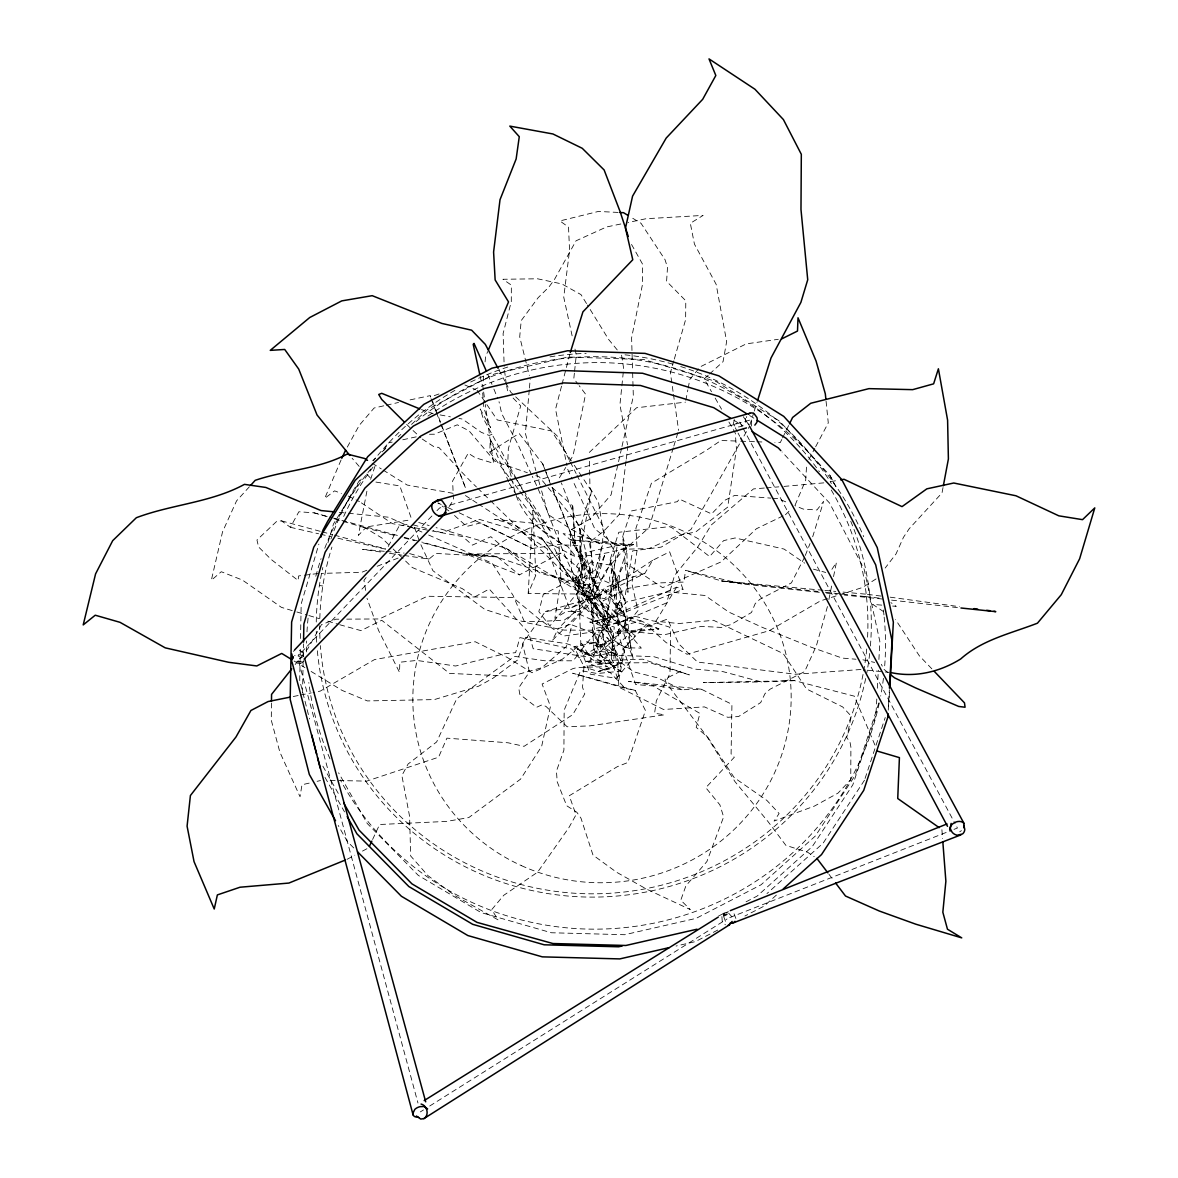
<?xml version="1.0" encoding="UTF-8"?>
<svg xmlns="http://www.w3.org/2000/svg" width="1178" height="1178" viewBox="0 0 1178 1178"><rect width="100%" height="100%" fill="white"/><g stroke="black" fill="none" stroke-linecap="round" stroke-linejoin="round"><path stroke-width="0.75" stroke-dasharray="5 3.75" d="M271.47 703.001L271.279 720.229L279.849 752.079L300.037 796.74L301.98 784.754L310.388 782.84M300.316 649.417L299.713 680.354L309.534 718.992M300.523 638.491L301.185 603.916L318.87 544.133M302.54 692.782L303.202 658.369M303.247 656.558L303.482 643.88M582.447 564.645L583.493 570.667L575.114 543.868L551.54 486.985L572.685 505.789L575.041 542.69L582.447 564.645L582.256 570.461L576.454 596.421L583.67 607.907L597.482 615.461L591.032 572.788L584.98 552.644L616.182 545.605L633.411 544.619C614.945 553.115 595.877 554.809 575.968 557.003L511.488 523.709L494.642 519.321L532.662 523.12L562.083 544L567.722 546.401L575.968 557.003M591.474 491.005L579.929 551.54L589.987 567.796L589.398 586.143L584.582 596.348L600.353 595.479L601.295 594.183L572.272 541.792L600.353 595.479L579.929 551.54L579.812 528.613L591.474 491.005L572.434 462.483M508.705 476.737L489.798 452.028L490.225 440.012L513.505 475.264M751.387 426.112L751.711 419.559L448.317 505.539M876.785 699.01L875.917 715.179L852.828 784.828L812.305 846.555L757.204 896.046L744.319 902.716M877.36 688.232L878.332 670.267M878.906 659.489L879.863 641.524L864.137 569.151L829.562 503.05L782.045 451.94M888.256 710.143L889.361 689.675M889.537 692.517L888.109 708.817M528.186 593.55L532.912 510.324L535.813 575.203L528.186 593.55L601.295 594.183M806.488 467.151L805.693 480.168L795.062 505.171M593.889 649.858L590.929 600.471L603.592 617.169L602.208 637.416L593.889 649.858L597.231 653.437L585.569 656.706L533.178 648.725L528.775 632.998L489.238 589.015L474.616 596.966L462.218 588.602L412.271 567.516L404.628 560.11M529.261 389.874L525.373 433.43L535.857 470.537M529.423 388.048L530.218 378.977M623.28 372.16L619.923 404.893L627.535 444.842M483.598 376.003L482.685 384.853L483.407 390.227M485.071 361.852L485.63 356.536L487.707 351.574M574.378 373.161L573.819 378.594L578.089 384.249M574.569 371.364L576.292 355.079L574.393 346.303M819.314 592.343L741.787 583.92L685.419 570.314L684.094 582.079L660.254 582.874L627.859 588.411L603.062 600.854L616.374 613.664L626.225 602.076L668.324 591.871L705.077 595.494L728.843 612.104L762.696 627.521L811.451 647.296L842.255 658.09L856.008 659.238M626.063 460.863L619.26 514.433L604.064 530.939L589.324 542.351L593.197 565.131L601.914 582.256L590.546 584.229L582.241 592.136L585.363 572.39L580.047 545.576L563.982 544.943C539.229 531.808 516.627 510.972 512.828 481.817M626.284 459.081L627.874 446.58M721.893 916.587L722.247 921.402L725.383 924.804M943.018 487.574L942.017 492.934L909.239 528.686L903.482 537.271L896.075 553.837L885.164 568.046M366.903 491.211L358.348 535.372L365.445 528.053L381.687 537.875L391.876 547.755M685.817 400.402L687.834 389.874M688.173 388.122L689.852 379.36L700.277 366.8L746.204 343.888L778.319 339.293M827.442 606.552L816.383 645.765L804.633 671.607L770.117 689.159L765.023 693.606L760.693 702.574L738.591 716.519L727.798 717.314L704.473 706.903L663.509 709.48L618.862 687.186L617.802 664.304L610.322 639.831L604.019 645.249L613.502 662.61L614.813 645.353L606.876 630.466L602.385 632.939L601.236 631.997L607.657 624.752L608.349 599.852L614.96 575.541L610.16 559.594L618.759 532.279L669.266 526.654L672.064 527.803L709.598 556.531L723.645 540.628L735.072 537.963L784.062 549.066L804.648 563.143M828.885 599.514L832.11 583.67M833.538 576.616L836.409 562.539L831.02 570.667M621.586 448.258L611.058 494.819L590.178 518.983L570.152 530.203L571.595 570.712L580.636 611.485L566.515 611.397L554.867 618.317L560.978 580.224L558.181 531.013L538.582 523.798L517.378 496.615M621.984 446.462L633.337 396.323L632.63 372.572M561.538 386.163L555.53 409.208L566.957 465.722M561.994 384.381L569.828 354.254M878.876 702.883L855.228 775.227L815.338 836.027L761.091 884.766L696.124 918.369L624.679 934.714L551.422 932.755L481.066 912.567L418.264 875.357L367.212 823.451L338.601 772.797M673.831 360.792L670.385 372.793L673.212 392.598M674.317 359.069L685.625 319.606L685.787 300.788L666.586 281.292L667.499 267.568L665.04 259.69L641.038 223.319L630.819 217.12M327.896 542.822L333.521 523.842L361.248 479.122M673.315 447.773L649.049 527.582L620.791 553.1L605.418 571.124L591.547 601.899L570.446 624.325L558.328 628.596L552.32 640.405L584.229 608.378L597.717 576.925L605.242 553.763L584.877 601.398L558.328 628.596M673.845 446.035L678.072 432.149M812.687 536.785L823.643 501.327L816.943 509.986L803.249 509.087L794.855 505.612M584.582 596.348L579.929 551.54L581.019 562.701L574.452 582.595L580.489 574.938L586.703 554.838L579.812 528.613M749.93 424.787L753.714 412.801M754.259 411.078L756.953 402.523M865.079 778.452L885.223 717.52M622.676 536.343L626.829 550.435L627.962 592.343L622.676 536.343L631.114 511.016L677.394 501.651L679.235 499.016L711.571 513.902L724.691 500.326L734.601 495.437L770.824 498.117M370.614 479.358L375.105 465.914M589.987 567.796L583.419 587.439L577.824 592.431L549.876 625.93L538.847 611.647L543.264 594.434L580.489 574.938M626.829 550.435L619.908 571.05L618.244 590.207L612.589 601.384L625.665 617.375L623.604 630.112L614.577 610.852L620.703 599.249L617.905 604.918L625.665 617.375L618.892 607.126L613.782 603.165M804.618 557.135L791.41 582.874L759.854 599.308L755.231 603.592L751.476 612.501L730.875 624.59L721.334 627.432L701.411 626.372L664.259 634.765L625.268 630.981L625.798 617.743L620.055 601.207L614.577 610.852M805.296 555.442L810.008 543.573M604.019 645.249L607.171 637.445L608.54 639.345L601.236 631.997M535.843 475.676L539.244 476.854L590.222 538.773L592.887 574.776L601.001 602.827L610.351 619.039L606.14 629.052L606.964 626.431L590.929 600.471L597.231 653.437M341.075 459.95L324.716 498.397L334.596 490.858L341.399 493.435M372.601 839.472L379.625 824.497L446.609 821.419L468.785 817.576L520.573 779.129L541.659 746.337L550.45 706.417L542.116 684.02L572.773 668.662L577.411 667.484L607.642 666.645L591.135 659.062L581.696 643.468L562.421 659.165L532.088 672.741L507.144 657.368L475.22 641.73L374.545 659.562L320.225 691.118L313.039 692.561M781.794 439.482L780.248 442.619L774.859 442.427M782.56 437.907L788.73 425.332M589.456 461.275L589.957 487.854L598.557 502.491L603.033 530.159L614.754 552.026L606.567 571.359L606.582 573.436L601.163 579.443L616.227 586.143L624.841 600.706L616.197 580.121L624.914 562.657L662.654 587.66L721.127 561.877L756.409 528.745L783.826 515.537M808.918 459.449L814.808 448.317M815.647 446.742L828.281 422.902L826.058 401.124M388.225 546.489L399.151 525.992L409.738 523.886M825.292 592.21L865.374 596.569L866.64 594.242L881.277 596.112M317.972 573.509L298.638 575.939L298.063 580.459L271.028 559.329L258.586 546.975L256.966 539.995L276.83 521.25L281.527 520.867L290.362 527.288L298.844 511.767L314.011 512.828L331.681 517.613M347.319 447.08L359.202 425.405L374.133 408L384.588 405.63M739.519 443.929L691.015 529.437L661.197 547.093L632.542 550.936L624.752 598.365L631.172 649.181L614.327 642.363L596.201 645.411L609.497 604.432L617.036 546.386L594.816 528.878L572.847 480.712M743.995 436.007L749.385 426.51M734.468 419.662L733.276 423.771L737.178 431.442M676.628 587.204L655.071 622.558L669.708 627.182L670.532 632.262L669.973 673.551L656.337 700.822L654.585 713.25L664.554 714.81L589.854 725.869L567.148 726.767L546.018 706.461L542.101 704.812L536.594 707.286L519.793 694.343L518.718 687.819L529.437 671.961L522.487 643.63L545.385 611.515L571.006 607.966L597.923 596.289L644.764 573.495L652.671 560.33L669.634 551.805L683.034 589.442L595.98 623.589L676.628 587.204L683.034 589.442M559.359 477.826L565.749 467.445M569.416 461.526L573.082 455.591L585.569 394.159L579.164 385.662M610.351 619.039L604.064 629.111L602.621 646.604L611.029 662.875L613.223 632.615L603.592 617.169M596.186 651.051L588.47 663.155L610.145 672.491L625.223 688.35L635.251 690.441L645.456 710.525L627.756 762.534L617.405 766.628L569.283 795.739L576.013 814.808L568.871 827.678L537.595 872.176L503.728 895.309L491.727 909.622L498.147 919.9L455.076 895.722L428.012 875.696L410.68 855.979L409.591 816.383L401.875 775.536L408.118 763.992L436.626 741.963L456.725 698.76L514.506 656.367L544.692 660.755L573.2 660.799L582.035 649.534L588.764 655.307L594.124 655.984L612.221 652.774L596.186 651.051L588.764 655.307L577.235 649.019L582.035 649.534M449.157 506.584L453.471 499.928L453.236 494.775M383.675 450.364L388.593 442.854L392.141 442.089M864.505 780.189L823.157 843.124L766.966 893.572M366.108 577.544L363.958 580.356L365.784 591.106M303.806 660.622L302.849 661.845A7.362 5.89 -15 0 1 298.402 664.171L296.738 664.333M295.163 664.51L307.929 648.474L321.461 624.649L335.818 619.201L339.455 619.186M644.764 573.495L625.798 579.031L604.977 587.645L597.923 596.289L545.385 611.515M617.758 633.705L624.988 625.062L641.097 620.968L658.914 628.905L617.758 633.705L617.198 631.364L658.914 628.905L627.653 619.775L604.373 626.563L589.722 622.072L621.689 615.564L641.097 620.968M578.236 577.102L590.958 561.906L610.66 565.116L617.596 583.478L633.116 658.384L616.285 678.337L590.296 674.169L581.078 650.035L578.236 577.102L585.201 595.45L604.874 598.63L617.596 583.478M581.078 650.035L597.923 630.024L623.972 634.22L633.116 658.384M249.383 486.764L236.557 500.886L222.554 531.808L211.333 580.268L221.287 571.728L242.432 580.062L281.439 607.377L295.148 611.47M560.036 563.673L590.104 586.938L581.004 596.613L589.987 610.675L605.33 618.406L600.103 595.759L592.063 590.34L576.071 584.906L541.571 537.875L479.358 519.38L441.824 532.706L433.371 530.38M431.914 515.964L298.034 655.866L302.275 658.443M436.979 510.678L439.497 508.042L446.55 506.039M785.431 514.771L790.247 509.971M589.294 452.426L636.591 407.75L685.478 402.154M372.719 460.613L375.399 458.124M382.084 451.881L387.444 446.889M398.149 436.891L400.829 434.402M411.534 424.419L427.585 409.429L494.318 374.015L568.179 356.993L643.895 359.555L716.062 381.495L779.556 421.12L830.019 475.514L836.822 488.546M708.214 375.252L704.179 378.963L711.497 391.7M709.568 374.015L723.042 361.675L726.649 341.576L716.165 284.369L694.431 244.096L690.323 223.305L703.119 215.397L646.015 218.725L628.036 222.48M776.405 895.074L764.11 906.103L744.923 916.013M403.833 555.427L428.954 559.123L435.86 553.41L497.337 556.958L519.41 574.879L560.846 553.204L579.09 568.606L582.33 582.963L585.569 585.201L575.644 582.33L605.065 605.345L641.318 648.121L625.592 647.709L614.96 641.038L594.448 602.694L565.175 580.268L493.317 555.795L465.943 554.043L421.842 542.543M598.998 663.081L649.814 662.699L689.307 674.876L642.746 659.194L584.7 661.314L598.998 663.081L610.086 655.086L653.687 656.632L694.799 669.119L722.997 671.637L761.489 681.959L794.458 680.634L854.315 696.169L876.079 747.824M293.278 651.331L294.544 650.462M959.717 831.801L961.425 830.637M652.671 560.33L597.923 596.289L600.809 594.713L592.416 594.949L571.006 607.966M489.798 452.028L519.145 433.46L542.734 463.941L549.625 480.948M876.034 578.943L862.458 587.513L829.179 598.115M420.355 1111.899L423.476 1109.941M429.705 1106.024L727.003 919.002M725.619 912.744L728.387 911.639M619.142 663.729L612.972 667.043L598.38 671.504L583.213 666.792L609.262 663.037L615.755 667.602L598.38 671.504L621.645 663.111L633.985 671.916L657.722 677.88L682.003 689.734L701.322 689.204L731.936 704.326L731.096 753.935L734.306 757.263L705.784 787.699L719.876 804.824L723.631 816.928L706.888 861.574L685.92 885.782L680.781 900.183L690.279 909.563L646.796 889.243L616.492 872.191L592.99 855.066L581.004 818.254L576.867 812.29L566.692 805.737L557.194 781.794L556.458 771.089L563.909 750.121L564.159 710.157L580.607 670.635L597.231 673.521L619.643 671.298L609.262 663.037L621.999 671.99M347.039 859.336L354.769 855.213M362.5 851.09L368.685 847.792M303.85 656.293L298.093 659.297L417.969 1103.02M718.565 916.028L725 912.7M717.755 930.06L695.373 941.62L676.039 946.037M680.693 671.224L665.04 678.97L666.056 682.68L706.844 736.412L734.984 781.647L768.071 821.655L785.873 845.362L807.652 852.268L814.234 856.656M618.965 622.838L633.514 615.917L653.407 621.012L679.014 623.53L713.559 620.291L783.237 653.584L806.444 688.909L842.638 706.918L851.311 716.239L846.732 737.561L850.001 742.155L850.899 747.102L850.752 779.689L837.985 793.133L814.396 806.105L774.079 821.066L779.1 813.527L766.907 800.436L734.233 777.671L707.669 737.045L696.183 727.356L699.938 713.426L653.319 686.008L635.619 684.521L617.198 631.364M491.992 434.329L489.15 435.448L481.228 432.311L462.439 419.088L459.008 418.44M729.786 917.559L947.156 832.066M954.003 829.371L957.434 828.016L953.959 821.552M366.888 570.255L361.764 572.258L321.623 573.406M377.137 566.265L399.342 557.592M438.996 393.982L430.368 396.986L430.397 395.602L407.249 400.476M301.539 661.285L298.402 661.874L295.163 660.858M827.427 598.674L820.418 600.898L769.219 630.716L687.068 654.261L666.071 642.525L646.133 624.458L624.988 647.547L618.627 681.105L612.501 664.142L597.806 653.51L614.386 639.919L637.975 610.572L631.864 583.522L637.151 550.023L635.929 528.171L651.419 483.201L706.108 450.511L720.936 440.484L738.9 441.132M386.325 405.232L398.532 402.464M317.103 781.323L320.475 780.558M402.773 439.777L416.968 436.685M620.85 223.982L606.464 226.986L576.027 240.813L554.396 279.598L548.977 286.946L538.11 297.725L521.206 320.607L519.704 336.849L529.349 375.473M490.49 500.679L567.708 576.292L571.109 575.6L597.717 616.977L611.573 633.602L608.643 621.778C567.06 583.419 556.369 525.344 532.235 476.295M293.263 696.507L298.652 695.432M300.449 695.064L311.242 692.914M595.45 642.776L586.718 641.774L618.052 655.366L595.45 642.776L573.833 646.693L583.964 666.453L582.536 687.275L584.774 693.901L572.773 714.619L524.077 746.322L508.071 742.788L446.904 738.15L438.584 757.204L366.711 781.132L327.499 780.292M823.805 482.862L780.631 486.705M830.549 481.669L838.957 480.168M343.107 521.353L363.649 527.376L409.973 519.94M454.487 515.478L466.694 526.448L480.55 522.914L532.427 548.477L562.083 544M597.717 576.925L585.23 578.442L576.498 566.382L580.798 559.462L580.621 531.543L561.346 482.862M764.345 488.031L753.493 488.914L711.247 525.005L697.95 546.71L674.523 575.512L666.63 602.871L622.47 621.645L592.181 629.391L600.854 645.411L599.175 663.14L630.495 632.615L667.558 619.039L678.69 643.792L697.523 662.051L795.489 674.272L860.382 669.531L865.697 670.061M766.156 487.883L778.82 486.853M794.458 680.634L703.413 682.622L761.489 681.959M429.469 434.27L434.505 434.211L457.3 424.802L468.991 430.78L495.099 461.511L527.361 472.717M560.846 553.204L465.943 554.043L421.783 542.057M346.715 619.142L379.39 618.951L427.349 596.259L513.004 597.555L539.465 619.422L563.364 636.061L592.122 632.159L601.487 647.547M725.854 912.744L727.312 912.773M740.697 441.19L755.083 441.721M756.88 441.779L764.066 442.044M618.126 212.423L598.365 211.451L559.903 220.934L568.518 227.104L569.563 250.31L563.747 297.165L572.493 337.526M772.635 498.265L778.069 498.662L788.141 502.829M633.411 544.619L570.535 539.892L563.128 533.56L628.522 545.944L570.535 539.892L575.114 543.868L572.685 505.789M862.885 659.813L874.65 662.434M881.748 605.124L872.692 604.358L883.367 611.485M892.615 606.052L896.237 606.361L890.877 602.591M384.278 551.304L362.574 549.346L382.305 552.246M386.075 551.466L404.172 553.1M823.069 590.252L721.422 580.931L685.419 570.314M824.894 590.414L835.776 591.415M843.036 592.078L866.64 594.242M497.337 556.958L465.943 554.043L519.41 574.879M339.235 512.356L346.538 513.078M348.364 513.255L388.504 517.201L408.575 526.124M867.479 670.223L883.426 671.799M885.193 671.975L888.742 672.329M882.558 599.042L844.376 595.067M891.599 600.132L960.953 607.995M701.322 689.204L628.522 681.444L682.003 689.734M818.003 591.43L721.422 580.931L741.787 583.92M826.47 593.123L837.205 594.286M865.374 596.569L880.496 598.262M890.156 597.172L959.569 606.699M389.476 553.307L402.037 555.162M375.915 482.082L399.813 485.91L412.035 520.381M319.4 585.481L322.801 586.026M453.074 493.317L407.176 485.041L382.776 469.845M541.571 537.875L576.071 584.906L609.63 621.866L618.848 623.545L620.335 634.058L579.252 657.957L571.698 649.049L519.925 637.578L515.625 652.656L504.493 653.79L455.621 666.012L416.835 660.431L399.828 662.227L399.533 672.373L378.536 630.392L367.006 598.262M412.285 527.302L392.451 523.65L360.983 502.608M414.082 527.641L430.323 530.63M432.12 530.954L462.792 536.608L472.378 545.149L490.843 536.682L535.813 575.203M433.18 413.625L421.459 409.591M440.057 414.906L450.394 416.835M290.362 527.288L318.561 533.767M320.313 534.179L330.9 536.608M337.939 538.228L385.53 549.154M363.649 527.376L397.148 536.108M404.201 537.948L414.789 540.702M813.483 569.18L825.734 572.449M281.527 520.867L320.313 531.337M322.065 531.808L332.652 534.665M334.405 535.136L385.53 548.933M333.448 518.099L402.346 536.785M404.113 537.271L420.016 541.586M413.11 524.814L426.627 528.524M635.251 690.441L572.641 673.227L625.223 688.35M339.72 624.738L360.998 630.628L381.716 620.276L449.584 673.418L511.473 676.201L541.895 667.705L566.456 646.472L571.904 624.885L599.823 635.634L621.204 660.799L612.516 644.926L614.268 627.049L597.143 622.013L570.299 610.263L547.255 548.815L479.063 504.42M409.591 553.586L428.954 559.123M565.175 580.268L539.892 572.964L505.833 548.138L436.11 527.626M505.833 548.138L551.672 575.335L585.569 585.201M314.011 512.828L327.705 516.833M334.552 518.85L341.399 520.853M418.691 522.502L429.145 525.579M296.871 611.971L307.149 615.034M308.872 615.549L319.15 618.612M327.72 621.159L337.998 624.222M348.187 496.012L359.481 501.607M577.235 649.019L594.124 655.984M464.868 384.956L475.529 389.565M410.238 526.861L421.96 532.058M428.645 535.033L492.213 563.261L513.034 595.317L524.711 622.396L564.277 630.097L599.131 630.245L597.496 648.371L606.11 663.994L572.891 645.765L566.839 643.762L525.624 637.298L517.466 660.092L493.14 678.13L478.548 686.229L434.387 699.585L367.345 700.925L342.047 690.382L311.11 671.445M299.33 650.182L302.29 651.92L304.101 654.718M441.176 504.478L437.907 502.962L443.458 506.996M447.714 507.482L452.617 509.75M459.155 512.754L532.427 548.477M551.672 575.335C569.607 585.584 589.029 596.804 601.354 613.576L594.448 602.694M743.303 416.688L748.796 424.802M294.088 661.02L304.925 667.646M733.747 420.148L742.965 425.891M372.101 463.204L381.245 468.888M749.591 415.525L754.185 418.381M465.428 495.54L477.561 503.433M728.622 913.171L731.759 916.587L732.348 919.827M444.842 507.998L449.009 511.016M303.482 655.748L297.769 654.423A7.348 5.89 -15 0 0 294.588 655.719M887.947 672.55L883.971 669.354L881.306 664.289M749.326 425.449L746.499 421.591A7.392 6.788 74.9 0 1 746.734 416.526M618.848 623.545L576.071 584.906L583.655 588.588L591.96 594.463L590.104 586.938M413.036 430.53L420.914 437.818M422.225 439.041L434.417 447.036L438.717 447.346C451.321 460.348 462.998 474.219 476.427 486.956M393.157 548.992L403.347 558.873M477.708 488.193L489.209 499.443M406.66 424.36L410.415 428.085M353.709 847.924L347.274 841.401L338.233 825.454M359.143 466.4L352.119 458.257M366.682 474.116L370.437 477.959M513.093 398.031L520.72 405.865L508.336 448.7L507.718 464.692L512.312 480.094M931.842 668.824L919.282 655.719L895.575 619.628M617.243 349.925L608.614 339.426L587.439 305.058M509.824 478.194L518.718 489.827M519.837 491.27L550.98 531.985L523.636 490.593M828.988 874.312L833.391 880.099M592.063 590.34L604.505 606.964L609.63 621.866M477.061 390.227L497.322 419.957L551.392 430.942L571.433 460.981M514.521 476.796L522.62 489.061M586.526 303.571L581.019 294.633L561.877 283.942L537.536 278.788L502.918 279.274L511.355 285.12L511.296 301.524L503.109 333.521L504.184 366.329M509.367 483.436L516.494 495.158M715.164 398.076L721.569 409.237M728.902 421.989L735.308 433.136L736.456 449.083L727.68 507.129L695.815 531.867L677.483 535.813L648.931 548.565L619.937 549.346L609.497 577.721L611.897 595.847L594.713 584.906L574.422 583.36L595.346 569.872L602.503 545.149L574.408 531.145L548.344 514.727L540.349 486.455M592.416 594.949L594.404 598.468L592.387 621.896L608.57 617.64L620.379 606.272L607.068 594.816L604.977 587.645M322.875 766.186L340.074 796.564M324.995 777.392L344.521 811.892M631.526 244.435L642.452 263.96L642.584 283.957L631.599 337.85L632.571 370.731M516.45 478.931L483.216 418.293L480.168 408.987L490.578 427.658L483.863 407.897L482.627 392.097M517.319 480.521L524.313 493.258M525.182 494.848L553.999 547.417L567.708 576.292M742.125 426.51L739.519 421.665L733.703 424.905C737.575 430.206 747.927 424.419 745.321 418.352M742.994 428.129L953.09 819.932M738.032 433.062L739.755 436.302M498.927 369.936L504.891 381.127M505.745 382.717L510.854 392.303L557.12 435.904L569.519 460.436M830.019 475.514L834.48 484.084M570.343 462.07L576.13 473.512M576.955 475.146L604.24 529.113L598.851 564.939L591.4 593.314L613.738 619.761L635.148 635.634L622.956 649.137L620.453 667.043L610.233 636.753L607.642 632.336L583.463 606.037L564.321 620.114L536.579 621.631L522.929 621.616L484.835 609.438L432.9 570.682L419.986 542.778M567.678 469.256L572.11 479.078M508.646 481.773L489.974 438.658L485.351 404.584M531.514 474.631L518.011 444.592L501.71 413.625L499.03 401.713M487.839 374.575L491.992 384.367M493.906 389.093L497.749 398.562M552.379 487.751L575.114 543.868L575.041 542.69M431.015 398.679L435.595 410.533M436.258 412.226L440.174 422.387M440.837 424.08L465.708 488.443L431.708 399.033M542.734 463.941L550.921 485.336M624.841 600.706L614.518 571.919L616.197 580.121M414.479 527.273L419.368 541.055M536.358 472.304L539.848 484.688M480.153 376.209L482.082 385.073M506.245 384.116L504.243 368.154M506.599 385.854L507.998 392.804M621.557 355.167L623.663 368.523M490.225 440.012L493.611 463.307L475.205 457.682L468.24 453.177L452.617 480.992L453.162 493.052M673.463 394.409L678.602 430.412M483.657 392.024L485.115 402.788M610.16 559.594L618.759 631.717L614.96 575.541M735.867 918.487L734.218 914.069A7.201 6.818 69.1 0 0 732.981 912.935M723.704 916.631L725.368 921.063A7.201 6.818 68.9 0 0 728.048 923.007M941.899 829.695L942.577 838.574M850.752 521.265A277.61 271.853 -6.4 0 1 870.38 646.236M869.673 653.51A277.61 271.853 -6.4 0 1 866.728 673.212M865.668 678.513A277.61 271.853 -6.4 0 1 577.514 896.708A277.61 271.853 -6.4 0 1 317.235 649.476M316.705 642.201A277.61 271.853 -6.4 0 1 316.278 631.202M316.264 621.999A277.61 271.853 -6.4 0 1 322.831 567.487M330.944 539.009A277.61 271.853 -6.4 0 1 359.688 480.168M373.382 460.892A277.61 271.853 -6.4 0 1 375.62 458.065M377.888 455.253A277.61 271.853 -6.4 0 1 455.974 389.771M470.699 382.011A277.61 271.853 -6.4 0 1 509.573 366.446M550.008 356.846A277.61 271.853 -6.4 0 1 586.158 353.385M625.017 354.828A277.61 271.853 -6.4 0 1 673.639 364.385M680.707 366.535A277.61 271.853 -6.4 0 1 831.374 483.54M831.256 490.019A274.179 268.496 -6.4 0 1 867.435 639.757M866.713 648.99A274.179 268.496 -6.4 0 1 863.71 670.856M863.032 674.449A274.179 268.496 -6.4 0 1 577.691 893.425A274.179 268.496 -6.4 0 1 320.387 645.618M319.96 638.417A274.179 268.496 -6.4 0 1 319.68 625.709M319.812 618.435A274.179 268.496 -6.4 0 1 331.931 547.063M343.711 516.45A274.179 268.496 -6.4 0 1 374.913 464.588M416.143 421.547A274.179 268.496 -6.4 0 1 819.432 471.73M884.163 617.11A289.567 283.191 -6.5 0 1 884.398 669.354M883.441 678.337A289.567 283.191 -6.5 0 1 880.688 696.051M879.259 703.045A289.567 283.191 -6.5 0 1 636.4 926.188A289.567 283.191 -6.5 0 1 340.339 779.954M329.987 758.853A289.567 283.191 -6.5 0 1 308.798 682.533M306.589 651.92A289.567 283.191 -6.5 0 1 306.619 640.979M306.987 631.85A289.567 283.191 -6.5 0 1 308.18 617.331M315.792 576.278A289.567 283.191 -6.5 0 1 321.064 558.666M324.775 548.285A289.567 283.191 -6.5 0 1 370.805 469.035M427.909 416.099A289.567 283.191 -6.5 0 1 863.695 536.682M883.367 609.954A289.567 283.191 -6.5 0 1 883.986 615.328M521.398 865.624A189.231 184.49 -6.7 0 0 790.512 681.738A189.231 184.49 -6.7 0 0 494.112 547.225A189.231 184.49 -6.7 0 0 521.398 865.624"/><path stroke-width="1.5" d="M271.485 701.278L271.558 694.402L291.791 668.78M335.524 820.668L309.328 774.447L290.186 699.423L291.629 621.999L313.746 547.196L355.211 480.285L413.316 426.083L484.011 388.593L562.289 370.525L642.54 373.249L719.007 396.456L746.528 413.625M303.526 642.069L303.88 623.957L325.128 552.217L364.93 488.075L420.649 436.14L488.355 400.226L563.496 382.909L640.434 385.471L713.765 407.706L730.669 418.234M783.237 888.934L821.508 854.595L863.739 790.335L887.873 717.093M892.026 640.699L875.71 564.88L839.708 495.938L786.286 438.407L757.233 420.296M887.859 717.446L888.05 713.794M889.449 688.217L892.04 640.331M889.832 687.098L893.351 622.131L877.257 547.623L841.755 479.549L783.753 416.379L718.816 375.841L645.014 353.385L567.575 350.749L492.021 368.169L423.786 404.393L367.683 456.755L327.617 521.427L323.022 530.056L320.946 537.094M291.791 653.908L292.704 658.517M291.673 660.578L293.322 656.75M943.357 485.778L948.393 458.978L947.598 420.148L938.395 368.788L933.624 383.837L912.67 389.653L868.937 388.637L810.759 403.259L792.588 417.483L789.51 423.771M570.299 352.487L582.933 311.831L632.777 259.734L625.474 228.12L632.571 196.152L666.203 138.062L702.692 99.305L715.826 75.495L709.009 58.9L754.921 89.219L783.414 119.582L801.32 154.303L800.981 209.493L807.725 279.76L800.878 302.422L771.016 357.979L757.498 400.8M963.854 827.736L964.002 823.437L749.679 426.421M732.098 921.417L729.462 924.818L423.889 1118.629L420.752 1119.056L416.394 1116.022M488.399 349.925L508.528 301.921L495.143 279.937L493.597 252.048L500.017 199.7L516.141 158.971L519.277 136.692L509.809 126.105L552.909 133.968L582.241 148.295L604.123 169.956L619.996 211.304L628.272 236.439M341.797 458.286L345.625 450.173M369.48 846.128L371.821 841.136M951.117 823.407L950.307 828.738L952.148 832.272A8.85 8.172 65.9 0 0 957.316 835.217L962.544 833.936A6.479 5.993 66 0 0 964.767 829.209L963.84 825.454M723.969 915.144L724.617 913.819M304.086 659.091L446.167 512.577M438.731 500.959C424.33 500.871 435.3 522.531 445.093 513.932M250.546 485.469L255.199 480.329C285.577 469.993 318.561 469.3 347.142 454.06L364.473 458.448L367.521 460.348M434.505 502.564L437.229 500.326L749.885 413.242A5.419 4.977 75 0 1 754.111 413.655L756.939 417.527A7.392 6.788 75 0 1 756.703 422.593L754.833 425.14M294.544 649.991L433.386 502.682M423.889 1118.629C429.558 1115.257 427.246 1105.42 421.076 1104.051M723.395 913.995L724.544 913.171M424.154 1100.591L718.315 917.058M438.422 515.92L443.267 514.874L445.402 511.812A9.041 7.907 73.7 0 0 445.579 505.642L442.192 500.886A6.626 5.802 73.7 0 0 437.229 500.326M748.604 413.979L749.885 413.242M729.609 923.449L733.968 922.374A5.272 4.992 69 0 0 734.969 921.299M723.719 915.924L726.929 914.275M781.883 338.793L797.506 331.047L798.007 317.78L816.045 360.998L825.322 393.864L825.881 399.298M345.375 860.014L288.919 883.058L240.017 887.225L217.37 894.912L214.234 909.018L194.046 861.648L187.081 826.176L190.409 795.533L235.983 736.986L250.929 710.481L268.098 701.543L289.67 697.229M730.316 910.638L947.024 823.937M732.672 923.125L961.012 834.834M728.151 925.245L729.462 924.818M441.765 515.758L746.499 427.909M622.161 945.978L618.627 946.788L544.177 944.8L472.702 924.318L408.854 886.548L356.949 833.847L347.186 816.59M697.023 929.206L625.886 945.478L552.924 943.534L477.016 922.374L411.961 883.868L359.069 830.137L343.681 802.954M669.016 947.657L619.805 958.907L542.307 956.86L467.857 935.553L401.374 896.252L357.582 851.841M840.636 479.873L844.008 479.269L902.024 506.628L926.85 488.841L953.753 483.009L1015.966 495.776L1058.816 515.831L1082.538 519.66L1094.789 507.88L1079.637 558.755L1061.275 594.684L1037.465 623.177C1011.122 633.411 982.334 639.595 960.688 658.973C939.573 672.034 915.041 677.88 890.524 672.491M619.923 212.511L623.515 212.688L627.903 215.338M418.617 1117.392L415.157 1116.803A6.42 4.594 -16.7 0 1 412.756 1113.593L414.818 1109.381A8.761 6.273 -16.7 0 1 420.134 1106.657L423.962 1106.51L427.643 1108.91M333.772 511.812L320.99 510.56L265.875 487.456L244.45 484.364C210.877 502.638 171.841 504.317 136.353 517.716L112.69 540.673L95.58 573.877L83.211 624.914L95.241 615.211L120.009 622.323L165.214 647.841L228.723 662.301L256.789 665.953L281.719 653.437L290.995 659.12M960.953 607.995L995.778 611.662L993.952 611.249M974.044 608.614L977.666 609.085M986.708 610.292L990.33 610.764M877.477 751.152L899.418 757.631L897.739 798.522L939.16 827.633M419.81 408.913L381.746 393.319L378.727 394.468L381.701 399.445L404.172 421.857M752.182 431.634L778.29 447.905L780.793 450.585M890.597 674.67L894.573 677.851L915.394 687.819L958.686 706.447L965.062 707.227L964.487 702.868L934.345 671.445M964.002 823.437C959.334 818.077 947.789 824.276 950.072 831.123M349.851 455.459L317.029 414.98L298.726 369.097L284.723 349.454L270.263 350.367L309.74 317.515L341.753 300.891L372.204 295.678L441.897 323.449L471.627 330.179L485.307 344.359L498.088 368.331M816.869 858.409L827.884 872.869M835.585 882.999L845.495 896.016L879.303 911.021L915.821 924.2L961.749 937.879L947.465 929.206L942.842 912.228L945.875 881.232L942.856 842.137M740.623 437.921L947.51 826.338M486.455 371.32L474.042 343.402L473.203 344.329L479.77 374.442M304.69 658.576L425.7 1101.828M291.967 661.8L413.08 1114.889M311.772 734.925L316.661 754.156M317.545 757.645L320.21 768.144"/></g></svg>
